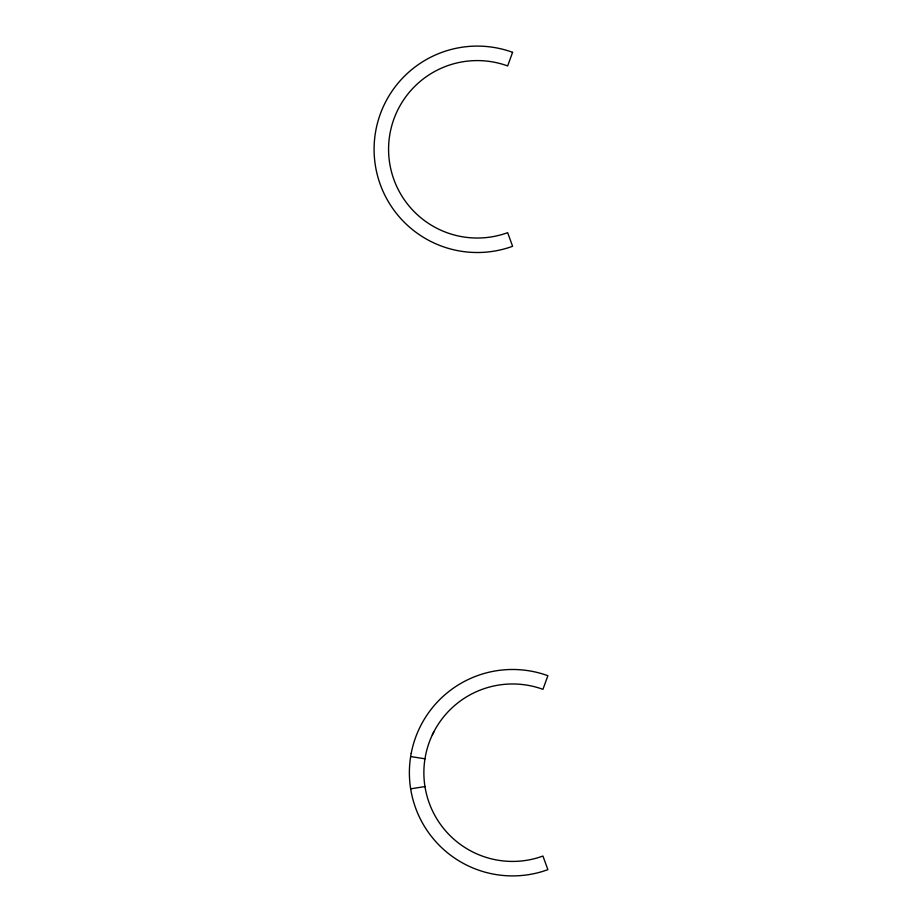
<?xml version="1.0" encoding="UTF-8"?>
<svg xmlns="http://www.w3.org/2000/svg" width="922" height="922" viewBox="0 0 922 922"><rect width="100%" height="100%" fill="white"/><g stroke="black" fill="none" stroke-linecap="round" stroke-linejoin="round"><path stroke-width="1.38" d="M432.314 734.915L433.962 731.584M410.67 788.829L424.973 786.57M410.67 756.547L424.973 758.818M411.212 753.355L410.486 757.619A103.206 103.206 0 0 0 410.486 787.768L411.212 792.033A103.206 103.206 0 0 0 542.424 871.497L547.887 869.653L542.931 856.042L538.241 857.633A88.719 88.719 0 0 1 425.445 789.313L424.823 785.648A88.719 88.719 0 0 1 424.823 759.728L425.445 756.063A88.719 88.719 0 0 1 541.767 688.907L542.931 689.333L547.887 675.722L546.539 675.227A103.206 103.206 0 0 0 411.212 753.355M512.597 52.347L507.642 65.958L506.478 65.52A88.719 88.719 0 0 0 388.577 149.306A88.719 88.719 0 0 0 506.478 233.093L507.642 232.667L512.597 246.278L511.237 246.773A103.206 103.206 0 0 1 374.09 149.306A103.206 103.206 0 0 1 511.237 51.839L512.597 52.347"/></g></svg>
